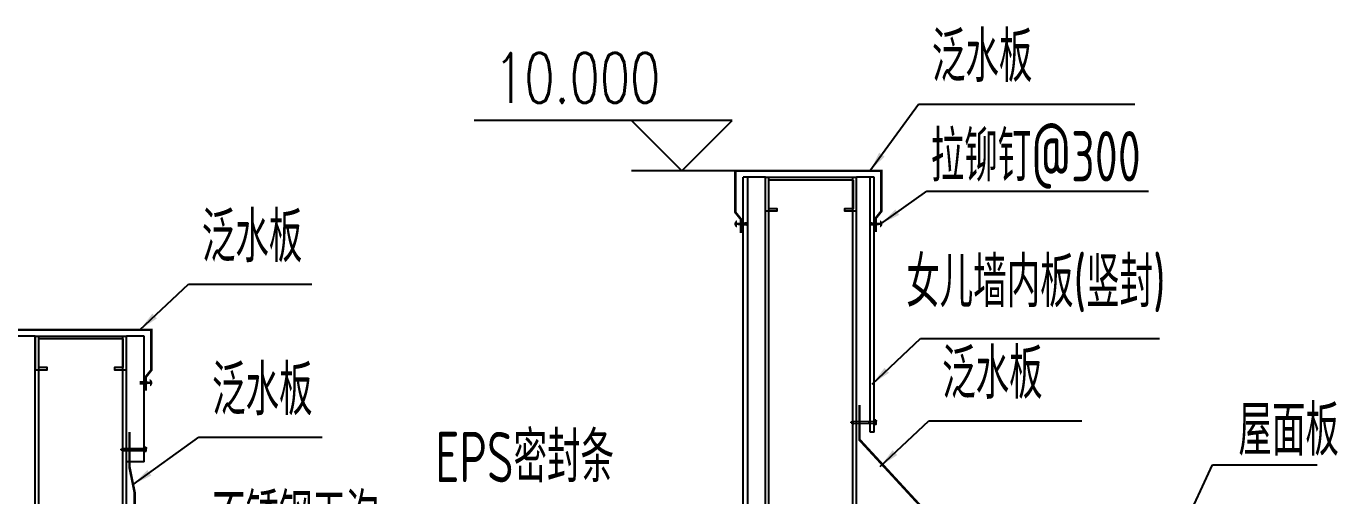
# Model space of a CAD drawing. Extents: x -33967 to 1773478, y -1022458 to -784650.
# Drawn here: x 624196 to 643740, y -837446 to -830459 of the extents above; entities that cross this region are included whole.
import ezdxf

# ---------------------------------------------------------------- set-up
doc = ezdxf.new("R2010")
doc.units = 0
doc.header["$LTSCALE"] = 1000
doc.header["$MEASUREMENT"] = 0
for name, color, linetype in [('AXIS', 3, 'Continuous'), ('LT', 27, 'Continuous'), ('PUB_TEXT', 7, 'Continuous'), ('TEXT', 7, 'Continuous')]:
    doc.layers.add(name, color=color, linetype=linetype)
doc.styles.add('_TCH_DIM', font='SIMPLEX', dxfattribs={"bigfont": 'GBCBIG'})
doc.styles.add('_TCH_DIM_T3', font='SIMPLEX', dxfattribs={"width": 0.7058823529411765, "bigfont": 'GBCBIG'})
doc.styles.add('C', font='tssdeng.shx', dxfattribs={"height": 3, "bigfont": 'tssdchn.shx'})
doc.dimstyles.new('TCH-200-1', dxfattribs={"dimtxt": 595, "dimasz": 200, "dimexe": 500, "dimexo": 600, "dimgap": 252.5, "dimtad": 1, "dimdec": 0, "dimzin": 0, "dimdsep": 46, "dimtxsty": '_TCH_DIM_T3', "dimblk": 'ARCHTICK', "dimcen": 0.09, "dimclrd": 3, "dimclre": 3, "dimclrt": 7, "dimazin": 2, "dimtfac": 1, "dimtdec": 0, "dimtix": 1, "dimtmove": 2, "dimatfit": 3, "dimfxl": 1, "dimtolj": 1, "dimtzin": 0, "dimarcsym": 0})

# ---------------------------------------------------------------- blocks, each defined once
blk = doc.blocks.new('_ArchTick')
at = {"color": 0, "linetype": 'ByBlock', "const_width": 0.4}
blk.add_lwpolyline([(-0.5, -0.5), (0.5, 0.5)], dxfattribs=at)
blk = doc.blocks.new('*X15')
at = {"color": 0}
for p, q in [((903710.7277338257, -307545.5107692006), (903713.6566963881, -307542.5818066381)), ((903710.7277338257, -307554.3496039655), (903716.7277338251, -307548.3496039656)), ((903710.7277338257, -307563.1884387302), (903716.7277338251, -307557.1884387303)), ((903710.7277338257, -307572.027273495), (903716.7277338251, -307566.0272734951)), ((903710.7277338257, -307580.86610826), (903716.7277338251, -307574.8661082601)), ((903710.7277338257, -307589.7049430246), (903716.7277338251, -307583.7049430248)), ((903710.7277338257, -307598.5437777894), (903716.7277338251, -307592.5437777897)), ((903712.1576760613, -307605.9526703186), (903716.1480958904, -307601.9622504896))]:
    blk.add_line(p, q, dxfattribs=at)
blk = doc.blocks.new('AUDIT_I_040821143925-1')
at = {"linetype": 'Continuous', "ltscale": 20, "xscale": -0.899999999919668, "yscale": 0.8999999999068677, "zscale": 0.9, "rotation": 269.9996944201824}
blk.add_blockref('*X15', (276843.1891526007, -813343.8314879496), dxfattribs=at)
blk = doc.blocks.new('GD')
at = {"linetype": 'Continuous', "ltscale": 20}
for p, q in [((-9.2568807304e-06, -1.275844677351415), (9.2568807304e-06, 1.275844677351415)), ((9.2568807304e-06, 1.275844677351415), (14.98674970702268, 3.623233244754374)), ((14.98674970865249, 3.623233245452866), (137.5182145757135, 3.622752863680943)), ((108.0818638987839, -3.623715730383992), (108.0819164765999, 3.622868268750607)), ((137.5181181821972, -9.662651134189217), (137.5182583904825, 9.661572864977643)), ((137.5182583909482, 9.661572864511982), (140.8043426803779, 9.661559982690962)), ((140.8042024730239, -9.662664017640054), (140.8043426803779, 9.661559982690962)), ((148.5488689318299, 3.372543996432796), (140.8042970513925, 3.372574358945712)), ((148.5488990612793, 7.525293340208008), (140.8043271810747, 7.525323702255262)), ((149.9991382099688, -5.450089114718139), (149.9992172881029, 5.448912982130422)), ((-9.2568807304e-06, -1.275844677351415), (14.98669712943956, -3.623350754380226)), ((14.98669712943956, -3.623350754380226), (137.5181619976647, -3.623831135453656)), ((137.5181181821972, -9.662651134189217), (140.8042024730239, -9.662664017640054)), ((148.5487898527644, -7.526458099717273), (140.8042179720942, -7.526427737204357)), ((148.5488199840765, -3.373708755942061), (140.8042481029406, -3.373678393894806))]:
    blk.add_line(p, q, dxfattribs=at)
at = {"linetype": 'Continuous', "ltscale": 20, "extrusion": (0, 0, -1)}
blk.add_ellipse((148.5488444573711, -0.0005823806859553), major_axis=(3.00251122724e-05, 3.373126376679664), ratio=0.4299670776630283, start_param=-1.6739759348e-05, end_param=3.141601738841377, dxfattribs=at)
at = {"linetype": 'Continuous', "ltscale": 20}
blk.add_ellipse((148.548883996671, 5.44891866785474), major_axis=(2.16617863557e-05, 2.076374671591043), ratio=0.6984930564747971, start_param=3.141597201794795, end_param=6.283189855384588, dxfattribs=at)
at = {"linetype": 'Continuous', "ltscale": 20, "extrusion": (0, 0, -0.9999999999999998)}
blk.add_ellipse((148.5488049185369, -5.45008342876099), major_axis=(2.166293974520001e-05, 2.076374671591038), ratio=0.6984930564747931, start_param=-4.5487848268e-06, end_param=3.141588104804967, dxfattribs=at)
at = {"layer": 'PUB_TEXT', "xscale": 1.825602383585646, "yscale": 1.341960000107064, "zscale": 1.34196}
blk.add_blockref('AUDIT_I_040821143925-1', (0, 0), dxfattribs=at)
blk = doc.blocks.new('MD')
at = {"linetype": 'Continuous', "ltscale": 20}
blk.add_hatch(color=256, dxfattribs=at).paths.add_polyline_path([(8.57711518672295, -7.824568112147971), (8.596892024856059, -2.625056453980505), (-13.2641857098788, -4.170962693169713), (-13.23268804233521, 4.110062460880726), (8.615997325396165, 2.397901975316926), (8.635774163063616, 7.597413634182884, -0.6963050799404604)])

msp = doc.modelspace()

# ---------------------------------------------------------------- linework, layer by layer
at = {"color": 0, "ltscale": 30}
for p, q in [((635210.7508826, -832705.9798877389), (634878.8944549509, -832705.9798877388)), ((634878.8944549509, -848754.6455362609), (634878.8944549509, -832705.9798877388)), ((634949.3301503144, -848754.6455362609), (634949.3301503144, -832705.9798877388)), ((635210.750882607, -848754.6455362609), (635210.750882607, -832705.9798877388)), ((636830.741413543, -832705.9798877388), (636568.2060888503, -832705.9798877388)), ((636830.7414135414, -836498.5516267194), (636830.7414135286, -832705.9798877388)), ((624331.3873278615, -835070.7561549535, -334548151205.8746), (623999.5309002125, -835070.7561549533, -334548151205.8746)), ((624331.3873278685, -847545.2589907664, -334548151205.8746), (624331.3873278685, -835070.7561549533, -334548151205.8746)), ((625951.3778588045, -835070.7561549533, -334548151205.8746), (625688.8425341118, -835070.7561549533, -334548151205.8746)), ((625951.3778588101, -836942.9354892034, -334548151205.8746), (625951.3778588045, -835070.7561549533, -334548151205.8746)), ((625951.3778588101, -836942.9354892034, -334548151205.8746), (625688.8425341188, -836942.9354892031, -334548151205.8746))]:
    msp.add_line(p, q, dxfattribs=at)
at = {"ltscale": 30}
for p, q in [((635210.7440390289, -848755.1208288519, 12342889457.68829), (635210.7534115855, -832705.9798877388, -4561213365.871155)), ((624331.3873278685, -842605.4672419582, -334548151205.8746), (624331.3873278615, -835070.7561549533, -334548151205.8746))]:
    msp.add_line(p, q, dxfattribs=at)
at = {"color": 3, "ltscale": 30}
for p, q in [((636568.2060888573, -839474.9826298314), (636568.2060888573, -832705.9798877388)), ((625688.8425341188, -836942.9354892031, -334548151205.8746), (625688.8425341188, -835070.7561549533, -334548151205.8746))]:
    msp.add_line(p, q, dxfattribs=at)
at = {"linetype": 'ByBlock'}
for p, q in [((636770.8621589565, -836498.5516267194), (636770.8621589565, -832705.9798877388)), ((636830.7414135414, -836498.5516267194), (636770.8621589565, -836498.5516267194))]:
    msp.add_line(p, q, dxfattribs=at)
at = {"color": 1, "const_width": 37.5}
for points in [[(636856.6586449526, -833519.6747171022), (636856.6586449526, -833313.9996858521), (636938.9286574528, -833211.1621702274), (636938.9286574528, -832611.3779038072), (634763.8981321389, -832611.3779038072), (634763.8981321389, -833227.8179032726), (634846.168144638, -833330.655418898), (634846.168144638, -833536.3304501474)], [(636613.4343523812, -836094.2647174394), (636613.4343523812, -836612.7694208161), (638475.9328548126, -838631.7448324952), (638991.2682093673, -838634.9447544436)]]:
    msp.add_lwpolyline(points, dxfattribs=at)
at = {"color": 1, "const_width": 37.5, "elevation": -334548151205.8746}
for points in [[(625977.2950902141, -835884.4509843166), (625977.2950902141, -835678.7759530668), (626059.5651027143, -835575.9384374421), (626059.5651027143, -834976.1541710219), (623884.5345774004, -834976.1541710219), (623884.5345774004, -835592.5941704873), (623966.8045898995, -835695.4316861124), (623966.8045898995, -835901.1067173618)], [(625734.0707976427, -836498.8892454363), (625734.0707976427, -837017.393948813), (625812.6768560065, -837403.7274793888), (625812.6768560065, -837836.9894066809)]]:
    msp.add_lwpolyline(points, dxfattribs=at)
at = {"layer": 'AXIS', "linetype": 'ByBlock'}
for p, q in [((634713.8981321384, -831861.3779038072), (630868.8148142188, -831861.3779038072)), ((633963.8981321384, -832611.3779038072), (633213.8981321384, -831861.3779038072)), ((633963.8981321384, -832611.3779038072), (634713.8981321384, -831861.3779038072)), ((634763.8981321389, -832611.3779038072), (633213.8981321384, -832611.3779038072))]:
    msp.add_line(p, q, dxfattribs=at)
at = {"layer": 'LT'}
for p, q in [((635210.7440390289, -848755.1208288519, 12342889457.68829), (635210.7534115855, -832705.9798877388, -4561213365.871155)), ((635210.7440390289, -848755.1208288519, 12342889457.68829), (635210.7508826, -832705.9798877389, -0.02593994140625)), ((635263.396916349, -848755.1208288519, 12342889457.71423), (635263.4037599186, -832705.9798877389)), ((636515.5463679577, -848755.1208288528, 12342889457.68829), (636515.5532115302, -832705.9798877389, -0.0518798828125)), ((636568.1992452792, -848755.1208288528, 12342889457.71423), (636568.2060888503, -832705.9798877389, -0.02593994140625)), ((624331.3873278685, -842605.4672419582, -334548151205.8746), (624331.3873278615, -835070.7561549533, -334548151205.8746)), ((624331.3873278685, -842560.2187350827, -309862372290.498), (624331.3873278615, -835070.7561549533, -1075606410123.364)), ((624331.3873278685, -835070.7561549535, -334548151205.8746), (625688.8425341188, -835070.7561549535, -334548151205.8746)), ((624384.0402051886, -842560.2187350827, -309862372290.4721), (624384.0402051802, -835070.7561549533, -1075606410123.338)), ((625636.1896567973, -842560.2187350835, -309862372290.498), (625636.1896567917, -835070.7561549533, -1075606410123.39)), ((625688.8425341188, -842560.2187350835, -309862372290.4721), (625688.8425341118, -835070.7561549533, -1075606410123.364))]:
    msp.add_line(p, q, dxfattribs=at)
msp.add_lwpolyline([(636522.2277044838, -832748.1631689889), (635256.7292669797, -832748.1631689889), (635256.7292669839, -833169.9959814888), (635383.2791107295, -833169.9959814888), (635383.2791107295, -833212.1792627388), (635214.5459857299, -833212.1792627388), (635214.5459857299, -832705.9798877389), (636564.4109857338, -832705.9798877389), (636564.4109857338, -833212.1792627388), (636395.6778607338, -833212.1792627388), (636395.6778607338, -833169.9959814888), (636522.2277044838, -833169.9959814888)], close=True, dxfattribs=at)
at = {"layer": 'LT', "elevation": -334548151205.8746}
msp.add_lwpolyline([(625642.8641497453, -835112.9394362036), (624377.3657122413, -835112.9394362036), (624377.3657122455, -835534.7722487034), (624503.915555991, -835534.7722487034), (624503.915555991, -835576.9555299534), (624335.1824309914, -835576.9555299534), (624335.1824309914, -835070.7561549535), (625685.0474309954, -835070.7561549535), (625685.0474309954, -835576.9555299534), (625516.3143059954, -835576.9555299534), (625516.3143059954, -835534.7722487034), (625642.8641497453, -835534.7722487034)], close=True, dxfattribs=at)

# ---------------------------------------------------------------- block references
for name, p, xscale, yscale, zscale, rotation in [('MD', (634846.168144638, -833399.7592770979), -7.030546874993893, 7.030546874993887, 7.030546874999999, 359.3610206612772), ('MD', (636856.6586449537, -833399.7592770979), 7.030546874993893, 7.030546874993893, 7.030546874993893, 0.6389793387227967), ('MD', (625977.2950902153, -835764.5355443124, -334548151205.8746), 7.030546874993893, 7.030546874993893, 7.030546874993893, 0.6389793387227967), ('GD', (636489.6448350595, -836353.6001234394), 2.480376935932022, 4.133961562496405, 4.133961562499999, 0.08408071477353686), ('GD', (625610.2812803211, -836758.2246514363, -334548151205.8746), 2.48037693593202, 4.133961562496405, 4.133961562499999, 0.08408071477353683)]:
    msp.add_blockref(name, p, dxfattribs=dict(xscale=xscale, yscale=yscale, zscale=zscale, rotation=rotation))

# ---------------------------------------------------------------- texts
at = {"layer": 'PUB_TEXT', "linetype": 'ByBlock', "style": '_TCH_DIM', "width": 0.7058823529411765}
msp.add_text('10.000', height=743.75, dxfattribs=at).set_placement((631168.8148142188, -831598.8779038072))
at = {"layer": 'TEXT', "style": 'C', "width": 0.7}
for s, p in [('泛水板', (637693.1937354524, -831286.8199835387)), ('拉铆钉@300', (637675.6715441467, -832768.3092877297)), ('泛水板', (626813.8301807139, -833969.5384955852, -334548151205.8746)), ('女儿墙内板(竖封)', (637309.7416228922, -834640.223152281)), ('泛水板', (637845.445460445, -836003.0068187021)), ('泛水板', (626966.0819057066, -836247.009581294, -334548151205.8746)), ('屋面板', (642260.1685859887, -836848.1932144761, -513333235531.1671)), ('EPS密封条', (630290.9454508624, -837245.6710248953, -334548151205.8746)), ('不锈钢天沟', (626966.0819057066, -838157.2755547612, -334548151205.8746))]:
    msp.add_text(s, height=750.0000000624999, dxfattribs=at).set_placement(p)

# ---------------------------------------------------------------- leaders
at = {"layer": 'AXIS'}
for points in [[(636769.2983014979, -832611.3779038072), (637493.4004614144, -831616.0076059203), (640716.820773094, -831616.0076059203)], [(636932.8129796735, -833399.829598129), (637613.9489047672, -832912.2891091432), (640921.1992299934, -832912.2891091432)], [(625889.9347467595, -834976.1541710219, -334548151205.8746), (626614.0369066759, -834298.7261179668, -334548151205.8746), (628452.1486096303, -834298.7261179668, -334548151205.8746)], [(636799.6201219829, -835785.0112174263), (637523.7222818991, -835107.5831643713), (641085.6318257223, -835107.5831643713)], [(636921.5500264908, -837009.6224941388), (637645.6521864072, -836332.1944410837), (639927.7222168073, -836332.1944410837)], [(625787.3103308096, -837279.05592809, -334548151205.8746), (626766.2886316688, -836576.1972036756, -334548151205.8746), (628604.400334623, -836576.1972036756, -334548151205.8746)], [(641374.4738750011, -838059.2533053918, -2163333235531.166), (641872.759134036, -836985.2944482274, -2163333235531.166), (643433.3782778378, -836985.2944482274, -2163333235531.166)]]:
    msp.add_leader(points, dimstyle='TCH-200-1', override={"dimasz": 300}, dxfattribs=at)

doc.saveas('drawing.dxf')
